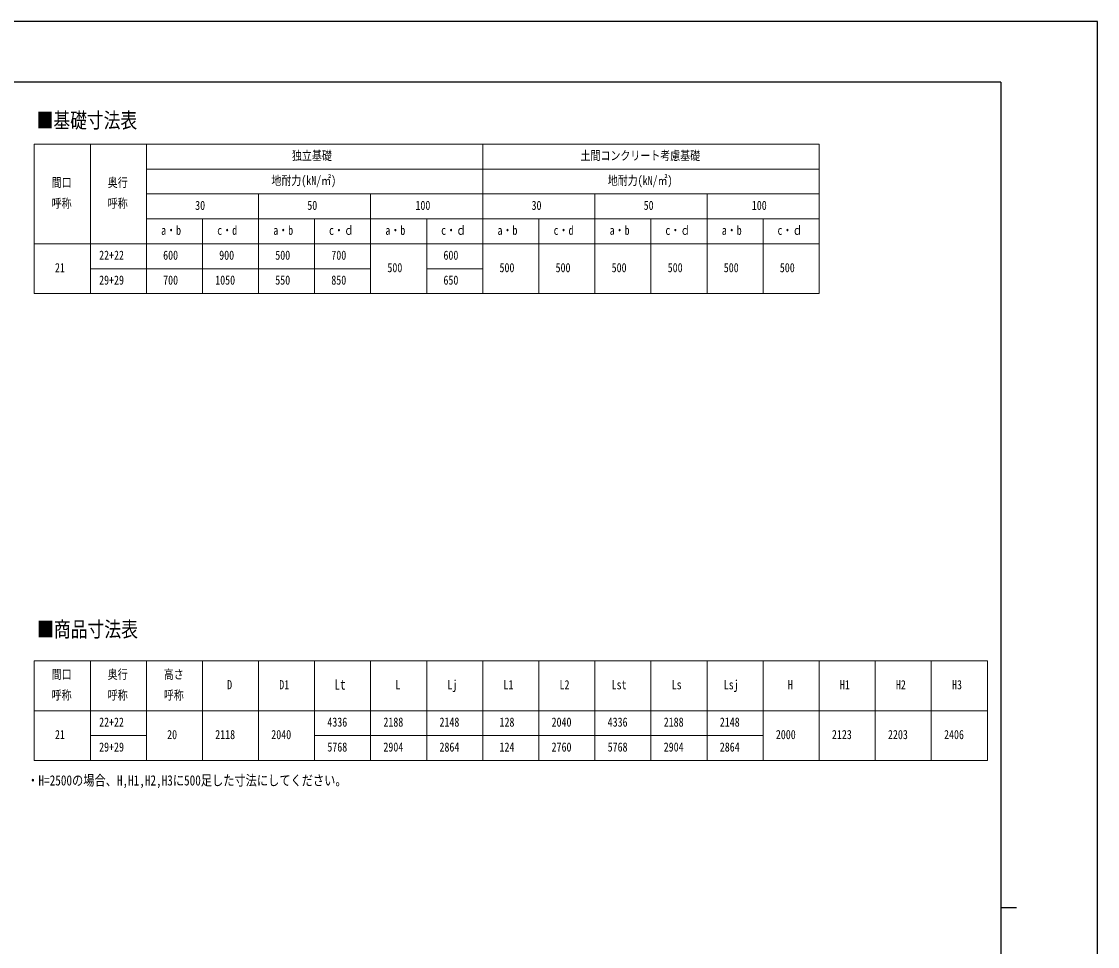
# Model space of a CAD drawing. Units: millimetres, scale not verified. Extents: x -10512 to 10512, y -7425 to 7425.
# Drawn here: x 1876 to 10512, y 0 to 7425 of the extents above; entities that cross this region are included whole.
import ezdxf
from ezdxf.enums import TextEntityAlignment as Align

# ---------------------------------------------------------------- set-up
doc = ezdxf.new("R2010")
doc.units = ezdxf.units.MM
doc.header["$LTSCALE"] = 30
doc.layers.add('0-1_TABLE1', color=7, linetype='Continuous', lineweight=18)
doc.layers.add('0-2_USER1', color=3, linetype='Continuous')
doc.layers.add('0-7_YKK_ZWAK', color=7, linetype='Continuous')
doc.styles.add('ＭＳ ゴシック', font='')
doc.styles.get('ＭＳ ゴシック').set_extended_font_data('MS Gothic')

msp = doc.modelspace()

# ---------------------------------------------------------------- linework, layer by layer
at = {"layer": '0-1_TABLE1'}
for p, q in [((1978.52, 6440.66), (8278.52, 6440.66)), ((1978.52, 6440.66), (1978.52, 5240.66)), ((2428.52, 6440.66), (2428.52, 5240.66)), ((2878.52, 6440.66), (2878.52, 5240.66)), ((5578.52, 6440.66), (5578.52, 5240.66)), ((2878.52, 6240.66), (8278.52, 6240.66)), ((2878.52, 6040.66), (8278.52, 6040.66)), ((4678.52, 6040.66), (4678.52, 5240.66)), ((6478.52, 6040.66), (6478.52, 5240.66)), ((7378.52, 6040.66), (7378.52, 5240.66)), ((2878.52, 5840.66), (8278.52, 5840.66)), ((4228.52, 5840.66), (4228.52, 5240.66)), ((5128.52, 5840.66), (5128.52, 5240.66)), ((6028.52, 5840.66), (6028.52, 5240.66)), ((6928.52, 5840.66), (6928.52, 5240.66)), ((7828.52, 5840.66), (7828.52, 5240.66)), ((1978.52, 5640.66), (8278.52, 5640.66)), ((2428.52, 5440.66), (4678.52, 5440.66)), ((5128.52, 5440.66), (5578.52, 5440.66)), ((1978.52, 2292.67), (9628.52, 2292.67)), ((1978.52, 2292.67), (1978.52, 1492.67)), ((2428.52, 2292.67), (2428.52, 1492.67)), ((2878.52, 2292.67), (2878.52, 1492.67)), ((3328.52, 2292.67), (3328.52, 1492.67)), ((3778.52, 2292.67), (3778.52, 1492.67)), ((4228.52, 2292.67), (4228.52, 1492.67)), ((4678.52, 2292.67), (4678.52, 1492.67)), ((5128.52, 2292.67), (5128.52, 1492.67)), ((5578.52, 2292.67), (5578.52, 1492.67)), ((6028.52, 2292.67), (6028.52, 1492.67)), ((6478.52, 2292.67), (6478.52, 1492.67)), ((6928.52, 2292.67), (6928.52, 1492.67)), ((7378.52, 2292.67), (7378.52, 1492.67)), ((7828.52, 2292.67), (7828.52, 1492.67)), ((8278.52, 2292.67), (8278.52, 1492.67)), ((8728.52, 2292.67), (8728.52, 1492.67)), ((9178.52, 2292.67), (9178.52, 1492.67)), ((9628.52, 2292.67), (9628.52, 1492.67)), ((1978.52, 1892.67), (9628.52, 1892.67)), ((2428.52, 1692.67), (2878.52, 1692.67)), ((4228.52, 1692.67), (7828.52, 1692.67)), ((1978.52, 1492.67), (9628.52, 1492.67))]:
    msp.add_line(p, q, dxfattribs=at)
for points in [[(8278.52, 6440.66), (8278.52, 6040.66), (8278.52, 5240.66)], [(3778.52, 6040.66), (3778.52, 5440.66), (3778.52, 5240.66)], [(3328.52, 5840.66), (3328.52, 5440.66), (3328.52, 5240.66)], [(1978.52, 5240.66), (2428.52, 5240.66), (5578.52, 5240.66), (8278.52, 5240.66)]]:
    msp.add_lwpolyline(points, dxfattribs=at)
at = {"layer": '0-7_YKK_ZWAK'}
for p, q in [((9737.55, 6937.5), (-9762.45, 6937.5)), ((9737.55, 6937.5), (9737.55, -6312.5)), ((9737.55, 312.5), (9862.55, 312.5))]:
    msp.add_line(p, q, dxfattribs=at)
msp.add_lwpolyline([(-10512.5, -7425), (10512.5, -7425), (10512.5, 7425), (-10512.5, 7425)], close=True, dxfattribs=at)

# ---------------------------------------------------------------- texts
at = {"layer": '0-1_TABLE1', "style": 'ＭＳ ゴシック', "width": 0.8}
for s, height, p in [('独立基礎', 73.31, (4047.19, 6290.66)), ('土間コンクリート考慮基礎', 73.31, (6363.19, 6290.66)), ('間口', 73.31, (2118.19, 6073.99)), ('奥行', 73.31, (2568.19, 6073.99)), ('地耐力(kN/㎡)', 73.31, (3881.86, 6090.66)), ('地耐力(kN/㎡)', 73.31, (6581.86, 6090.66)), ('呼称', 73.31, (2118.19, 5907.33)), ('呼称', 73.31, (2568.19, 5907.33)), ('30', 73.31, (3269.86, 5890.66)), ('50', 73.31, (4169.86, 5890.66)), ('100', 73.31, (5037.86, 5890.66)), ('30', 73.31, (5969.86, 5890.66)), ('50', 73.31, (6869.86, 5890.66)), ('100', 73.31, (7737.86, 5890.66)), ('a・b', 73.31, (2996.86, 5690.66)), ('c・d', 73.31, (3446.86, 5690.66)), ('a・b', 73.31, (3896.86, 5690.66)), ('c・ｄ', 73.31, (4344.19, 5690.66)), ('a・b', 73.31, (4796.86, 5690.66)), ('c・ｄ', 73.31, (5244.19, 5690.66)), ('a・b', 73.31, (5696.86, 5690.66)), ('c・d', 73.31, (6146.86, 5690.66)), ('a・b', 73.31, (6596.86, 5690.66)), ('c・ｄ', 73.31, (7044.19, 5690.66)), ('a・b', 73.31, (7496.86, 5690.66)), ('c・ｄ', 73.31, (7944.19, 5690.66)), ('22+22', 73.31, (2498.86, 5490.66)), ('600', 73.31, (3012.86, 5490.66)), ('900', 73.31, (3462.86, 5490.66)), ('500', 73.31, (3912.86, 5490.66)), ('700', 73.31, (4362.86, 5490.66)), ('600', 73.31, (5262.86, 5490.66)), ('21', 73.31, (2144.86, 5390.66)), ('500', 73.31, (4812.86, 5390.66)), ('500', 73.31, (5712.86, 5390.66)), ('500', 73.31, (6162.86, 5390.66)), ('500', 73.31, (6612.86, 5390.66)), ('500', 73.31, (7062.86, 5390.66)), ('500', 73.31, (7512.86, 5390.66)), ('500', 73.31, (7962.86, 5390.66)), ('29+29', 73.31, (2498.86, 5290.66)), ('700', 73.31, (3012.86, 5290.66)), ('1050', 73.31, (3430.86, 5290.66)), ('550', 73.31, (3912.86, 5290.66)), ('850', 73.31, (4362.86, 5290.66)), ('650', 73.31, (5262.86, 5290.66)), ('間口', 73.31, (2118.19, 2126.01)), ('奥行', 73.31, (2568.19, 2126.01)), ('高さ', 73.31, (3018.19, 2126.01)), ('D', 73.31, (3526.86, 2042.67)), ('D1', 73.31, (3944.86, 2042.67)), ('Lt', 82.15, (4387.79, 2036.65)), ('L', 73.31, (4876.86, 2042.67)), ('Lj', 73.31, (5294.86, 2042.67)), ('L1', 73.31, (5744.86, 2042.67)), ('L2', 73.31, (6194.86, 2042.67)), ('Lst', 73.31, (6612.86, 2042.67)), ('Ls', 73.31, (7094.86, 2042.67)), ('Lsj', 73.31, (7512.86, 2042.67)), ('H', 73.31, (8026.86, 2042.67)), ('H1', 73.31, (8444.86, 2042.67)), ('H2', 73.31, (8894.86, 2042.67)), ('H3', 73.31, (9344.86, 2042.67)), ('呼称', 73.31, (2118.19, 1959.34)), ('呼称', 73.31, (2568.19, 1959.34)), ('呼称', 73.31, (3018.19, 1959.34)), ('22+22', 73.31, (2498.86, 1742.67)), ('4336', 73.31, (4330.86, 1742.67)), ('2188', 73.31, (4780.86, 1742.67)), ('2148', 73.31, (5230.86, 1742.67)), ('128', 73.31, (5712.86, 1742.67)), ('2040', 73.31, (6130.86, 1742.67)), ('4336', 73.31, (6580.86, 1742.67)), ('2188', 73.31, (7030.86, 1742.67)), ('2148', 73.31, (7480.86, 1742.67)), ('21', 73.31, (2144.86, 1642.67)), ('20', 73.31, (3044.86, 1642.67)), ('2118', 73.31, (3430.86, 1642.67)), ('2040', 73.31, (3880.86, 1642.67)), ('2000', 73.31, (7930.86, 1642.67)), ('2123', 73.31, (8380.86, 1642.67)), ('2203', 73.31, (8830.86, 1642.67)), ('2406', 73.31, (9280.86, 1642.67)), ('29+29', 73.31, (2498.86, 1542.67)), ('5768', 73.31, (4330.86, 1542.67)), ('2904', 73.31, (4780.86, 1542.67)), ('2864', 73.31, (5230.86, 1542.67)), ('124', 73.31, (5712.86, 1542.67)), ('2760', 73.31, (6130.86, 1542.67)), ('5768', 73.31, (6580.86, 1542.67)), ('2904', 73.31, (7030.86, 1542.67)), ('2864', 73.31, (7480.86, 1542.67))]:
    msp.add_text(s, height=height, dxfattribs=at).set_placement(p, align=Align.BOTTOM_LEFT)
at = {"layer": '0-2_USER1', "style": 'ＭＳ ゴシック', "width": 0.8}
for s, height, p in [('■基礎寸法表', 123.2, (1997.75, 6533.32)), ('■商品寸法表', 123.7, (2000.86, 2447.33)), ('・H=2500の場合、H,H1,H2,H3に500足した寸法にしてください。', 82.48, (1922.37, 1267.44))]:
    msp.add_text(s, height=height, dxfattribs=at).set_placement(p, align=Align.BOTTOM_LEFT)

doc.saveas('drawing.dxf')
